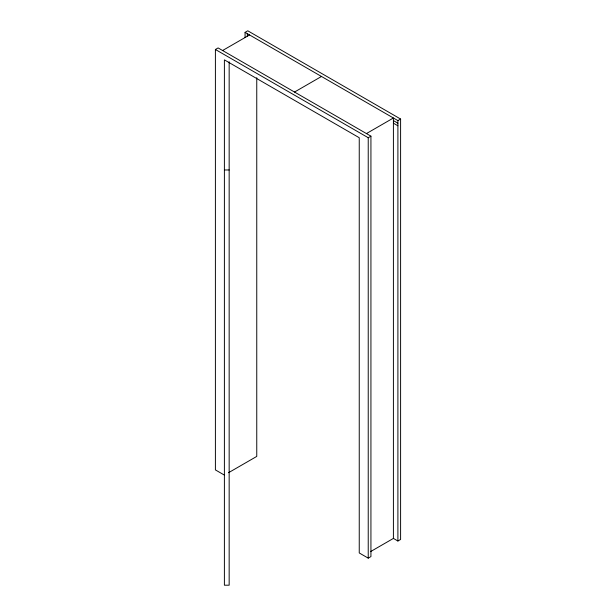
<?xml version="1.0" encoding="UTF-8"?>
<svg xmlns="http://www.w3.org/2000/svg" width="616" height="616" viewBox="0 0 616 616"><rect width="100%" height="100%" fill="white"/><g stroke="black" fill="none" stroke-linecap="round" stroke-linejoin="round"><path stroke-width="0.92" d="M224.393 475.098L215.4 469.908L215.4 49.488L218.102 47.925L370.932 136.167L370.932 556.587L368.229 558.142L359.244 552.952L359.244 137.722L224.393 59.867L224.393 585.2L229.16 585.2L229.16 61.762M245.068 37.545L245.068 32.355L247.771 30.8L400.6 119.034L400.6 539.454L397.898 541.017L393.408 538.423L370.524 551.628M222.592 50.52L249.565 34.95M294.517 92.046L321.483 76.476M366.435 133.572L393.408 117.995L393.408 538.423M215.4 49.488L368.229 137.722L370.932 136.167M245.068 32.355L397.898 120.59L400.6 119.034M228.544 472.703L256.757 456.41L256.757 77.708M224.393 169.97L229.16 169.97M393.408 120.59L397.898 123.185M393.408 123.185L397.898 125.779M397.898 120.59L397.898 541.017M368.229 137.722L368.229 558.142M247.316 33.657L247.316 36.252"/></g></svg>
